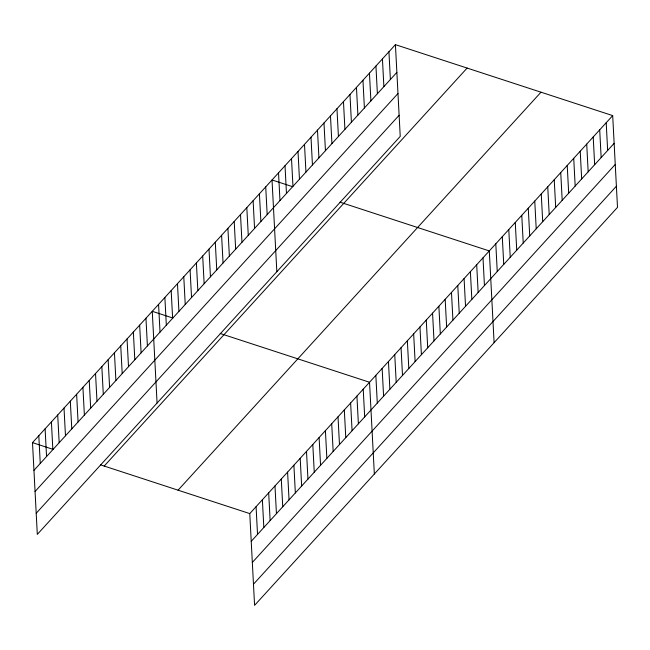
<?xml version="1.0" encoding="UTF-8"?>
<svg xmlns="http://www.w3.org/2000/svg" width="650" height="650" viewBox="0 0 650 650"><rect width="100%" height="100%" fill="white"/><g stroke="black" fill="none" stroke-linecap="round" stroke-linejoin="round"><path stroke-width="0.97" d="M395.419 44.655L400.229 136.403L37.31 534.389L32.5 442.642L395.419 44.655L612.69 115.611L617.5 207.358L254.581 605.345L249.771 513.597L612.69 115.611M33.954 470.364L396.874 72.377M35.059 491.497L397.979 93.511M36.205 513.264L399.124 115.278M104.203 466.058L467.122 68.071M178.067 490.181L540.995 92.194M251.225 541.32L614.144 143.333M252.33 562.445L615.249 164.458M253.476 584.212L616.395 186.225M292.516 186.664L272.025 179.969L276.835 271.716M339.999 202.166L489.296 250.924L494.106 342.672M172.746 317.996L152.263 311.309L157.072 403.057M220.236 333.507L369.533 382.257L374.343 474.004M32.5 442.642L52.983 449.337M100.474 464.839L249.771 513.597M606.198 122.728L607.653 150.459M599.706 129.854L601.153 157.576M593.206 136.971L594.661 164.702M586.714 144.097L588.169 171.819M580.222 151.214L581.669 178.945M573.722 158.34L575.177 186.062M567.231 165.466L568.685 193.188M560.739 172.583L562.193 200.306M554.239 179.709L555.693 207.431M547.747 186.826L549.201 214.549M541.255 193.952L542.709 221.674M534.763 201.069L536.209 228.792M528.263 208.195L529.717 235.918M521.771 215.312L523.226 243.043M515.279 222.438L516.726 250.161M508.779 229.556L510.234 257.286M502.288 236.681L503.742 264.404M495.796 243.799L497.25 271.529M482.999 257.839L484.445 285.561M476.694 264.745L478.148 292.476M470.389 271.659L471.843 299.382M464.084 278.574L465.538 306.296M457.779 285.488L459.233 313.211M451.482 292.402L452.928 320.125M445.177 299.309L446.631 327.039M438.872 306.223L440.326 333.946M432.567 313.137L434.021 340.86M426.262 320.052L427.716 347.774M419.965 326.958L421.411 354.689M413.66 333.873L415.114 361.595M407.355 340.787L408.809 368.509M388.928 51.781L390.382 79.503M401.05 347.701L402.504 375.424M382.436 58.898L383.882 86.621M394.745 354.608L396.199 382.338M375.936 66.024L377.39 93.746M388.448 361.522L389.894 389.244M369.444 73.141L370.898 100.872M382.143 368.436L383.598 396.159M362.952 80.267L364.398 107.989M375.838 375.351L377.293 403.073M356.452 87.384L357.906 115.115M349.96 94.51L351.414 122.233M363.228 389.171L364.683 416.894M343.468 101.627L344.923 129.358M356.931 396.086L358.377 423.808M336.968 108.753L338.423 136.476M350.626 403L352.081 430.723M330.476 115.879L331.931 143.601M344.321 409.906L345.776 437.637M323.984 122.996L325.439 150.719M338.016 416.821L339.471 444.543M317.484 130.122L318.939 157.844M331.711 423.735L333.166 451.457M310.993 137.239L312.447 164.962M325.414 430.649L326.861 458.372M304.501 144.365L305.955 172.088M319.109 437.556L320.564 465.286M298.009 151.482L299.455 179.205M312.804 444.47L314.259 472.192M291.509 158.608L292.963 186.331M306.499 451.384L307.954 479.107M285.017 165.726L286.471 193.456M300.194 458.299L301.649 486.021M278.525 172.851L279.971 200.574M293.898 465.205L295.344 492.936M287.592 472.119L289.047 499.842M281.287 479.034L282.742 506.756M265.728 186.883L267.174 214.606M274.983 485.948L276.437 513.671M259.423 193.798L260.877 221.52M268.678 492.863L270.132 520.585M253.118 200.712L254.572 228.434M262.381 499.769L263.827 527.499M246.813 207.618L248.268 235.349M256.076 506.683L257.53 534.406M240.508 214.533L241.963 242.255M234.211 221.447L235.658 249.169M227.906 228.361L229.361 256.084M221.601 235.268L223.056 262.998M215.296 242.182L216.751 269.904M208.991 249.096L210.446 276.819M202.694 256.011L204.141 283.733M196.389 262.925L197.844 290.648M190.084 269.831L191.539 297.562M183.779 276.746L185.234 304.468M177.474 283.66L178.929 311.382M171.178 290.574L172.624 318.297M164.873 297.481L166.327 325.211M158.567 304.395L160.022 332.118M145.957 318.224L147.412 345.946M139.661 325.13L141.107 352.861M133.356 332.044L134.81 359.767M127.051 338.959L128.505 366.681M120.746 345.873L122.2 373.596M114.441 352.779L115.895 380.51M108.144 359.694L109.59 387.416M101.839 366.608L103.293 394.331M95.534 373.523L96.988 401.245M89.229 380.429L90.683 408.159M82.924 387.343L84.378 415.066M76.627 394.257L78.073 421.98M70.322 401.172L71.776 428.894M64.017 408.078L65.471 435.809M57.712 414.993L59.166 442.715M51.407 421.907L52.861 449.629M45.11 428.821L46.556 456.544M38.805 435.727L40.259 463.458"/></g></svg>
